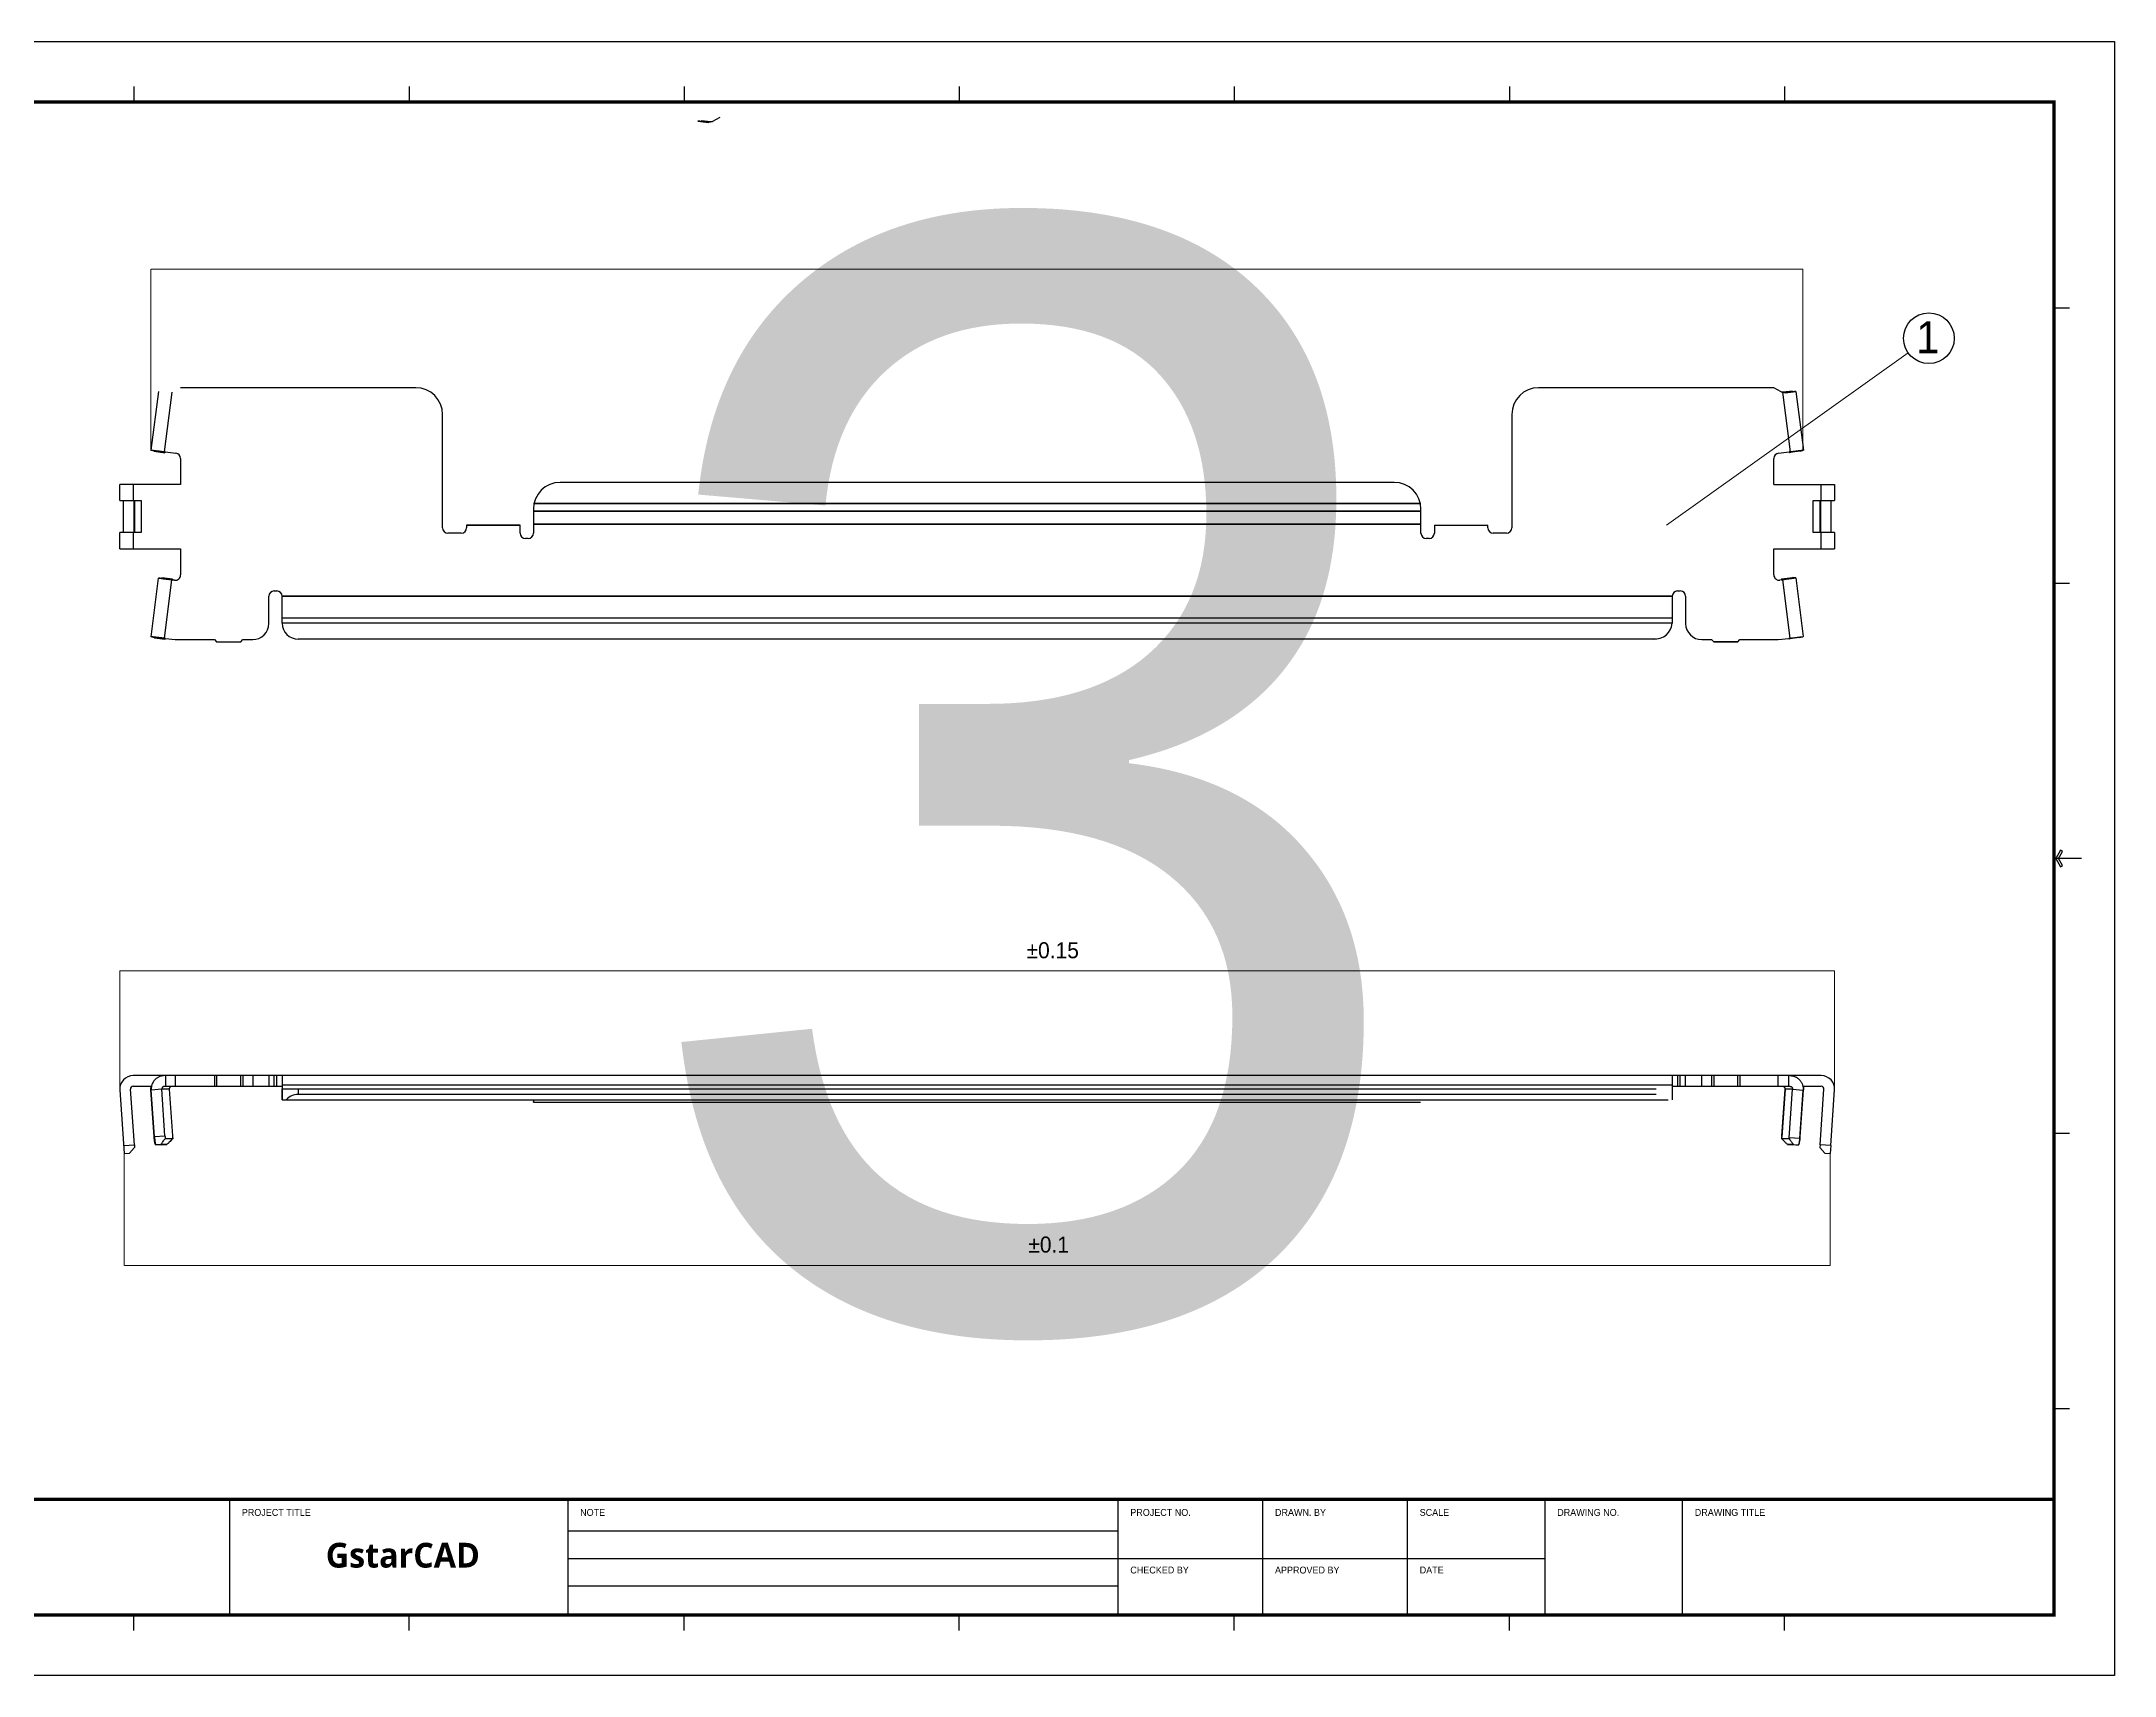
# Model space of a CAD drawing. Header units: millimetres. Extents: x 0 to 253659, y 0 to 59400.
# Drawn here: x 88319 to 126000, y 29700 to 59400 of the extents above; entities that cross this region are included whole.
import ezdxf

# ---------------------------------------------------------------- set-up
doc = ezdxf.new("R2010")
doc.units = ezdxf.units.MM
doc.header["$LTSCALE"] = 200
doc.header["$MEASUREMENT"] = 0
doc.layers.get('0').update_dxf_attribs({"linetype": 'CONTINUOUS'})
doc.layers.get('DEFPOINTS').update_dxf_attribs({"linetype": 'CONTINUOUS'})
for name, color, linetype in [('1', 1, 'CONTINUOUS'), ('9', 9, 'CONTINUOUS'), ('A-벽', 7, 'CONTINUOUS'), ('DIM', 6, 'CONTINUOUS'), ('SHEET', 7, 'CONTINUOUS'), ('TEXT', 2, 'CONTINUOUS')]:
    doc.layers.add(name, color=color, linetype=linetype)
doc.layers.add('6', color=7, linetype='CONTINUOUS', true_color=0xff99ff)
doc.styles.add('C-NET', font='')
doc.styles.add('HDH', font='helved', dxfattribs={"bigfont": 'hd'})
doc.styles.get("Standard").update_dxf_attribs({"font": ''})
doc.styles.get('C-NET').set_extended_font_data('Gulim')
doc.styles.get('Standard').set_extended_font_data('Gulim')
doc.dimstyles.new('CN-10', dxfattribs={"dimtxt": 2.5, "dimasz": 2, "dimexe": 0.5, "dimexo": 0.5, "dimgap": 0.7, "dimtad": 1, "dimdec": 8, "dimlfac": 0.1, "dimrnd": 1e-05, "dimdsep": 46, "dimtxsty": 'C-NET', "dimcen": 1, "dimdle": 7, "dimclrd": 1, "dimclre": 1, "dimclrt": 4, "dimadec": 0, "dimazin": 2, "dimtfac": 0.6, "dimtdec": 3, "dimtmove": 0, "dimatfit": 3, "dimfxl": 1, "dimtolj": 1, "dimlwd": 15, "dimlwe": 15, "dimarcsym": 0})
doc.dimstyles.new('사본 CN-new5', dxfattribs={"dimtxt": 2.5, "dimasz": 2, "dimexe": 0.7, "dimexo": 0.5, "dimgap": 0.7, "dimtad": 1, "dimlfac": 0.2, "dimrnd": 1e-08, "dimdsep": 46, "dimtxsty": 'C-NET', "dimcen": -0.35, "dimdle": 7, "dimclrd": 256, "dimclre": 256, "dimclrt": 141, "dimadec": 1, "dimazin": 2, "dimtfac": 0.6, "dimtdec": 3, "dimtmove": 0, "dimatfit": 3, "dimfxl": 1, "dimtolj": 1, "dimlwd": 13, "dimlwe": 13, "dimarcsym": 0})

# ---------------------------------------------------------------- blocks, each defined once
blk = doc.blocks.new('Form')
for p, q in [((6000, 28880), (6000, 28630)), ((11000, 28880), (11000, 28630)), ((16000, 28880), (16000, 28630)), ((21000, 28880), (21000, 28630)), ((26000, 28880), (26000, 28630)), ((31000, 28880), (31000, 28630)), ((36000, 28880), (36000, 28630)), ((41180, 24850), (40930, 24850)), ((41180, 19850), (40930, 19850)), ((41400, 14850), (40930, 14850)), ((41180, 9850), (40930, 9850)), ((41180, 4850), (40930, 4850)), ((6000, 820), (6000, 1070)), ((11000, 820), (11000, 1070)), ((16000, 820), (16000, 1070)), ((21000, 820), (21000, 1070)), ((26000, 820), (26000, 1070)), ((31000, 820), (31000, 1070)), ((36000, 820), (36000, 1070))]:
    blk.add_line(p, q)
for points in [[(0, 0), (0, 29700), (42000, 29700), (42000, 0)], [(41016, 14700), (41053, 14721), (40979, 14850), (41053, 14979), (41016, 15000), (40930, 14850)]]:
    blk.add_lwpolyline(points, close=True)
at = {"layer": '6', "color": 3, "const_width": 60}
blk.add_lwpolyline([(1100, 3200), (40900, 3200)], dxfattribs=at)
at = {"layer": 'SHEET', "color": 3}
for p, q in [((7740, 1130), (7740, 3180)), ((13890, 1130), (13890, 3180)), ((23890, 1130), (23890, 3180)), ((26520, 1130), (26520, 3180)), ((29150, 1130), (29150, 3180)), ((31650, 1130), (31650, 3180)), ((34150, 1130), (34150, 3180))]:
    blk.add_line(p, q, dxfattribs=at)
at = {"layer": 'SHEET'}
for p, q in [((13890, 2630), (23890, 2630)), ((13890, 2130), (23890, 2130)), ((23890, 2130), (31650, 2130)), ((13890, 1630), (23890, 1630))]:
    blk.add_line(p, q, dxfattribs=at)
at = {"layer": 'SHEET', "color": 3, "const_width": 60}
blk.add_lwpolyline([(1100, 1100), (1100, 28600), (40900, 28600), (40900, 1100)], close=True, dxfattribs=at)
at = {"layer": '1', "char_height": 125, "attachment_point": 1, "style": 'HDH'}
for s, insert, width in [('\\f굴림|b0|i0|c129|p34;\\C0;PROJECT TITLE', (7960, 3027), 3768.05), ('\\f굴림|b0|i0|c129|p34;\\C0;NOTE', (14110, 3027), 3768.04), ('\\f굴림|b0|i0|c129|p34;\\C0;PROJECT NO.', (24110, 3027), 3768.04), ('\\f굴림|b0|i0|c129|p34;\\C0;DRAWN. BY', (26740, 3027), 3768.04), ('\\f굴림|b0|i0|c129|p34;\\C0;SCALE', (29370, 3027), 3768.04), ('\\f굴림|b0|i0|c129|p34;\\C0;DRAWING NO.', (31870, 3027), 3768.04), ('\\f굴림|b0|i0|c129|p34;\\C0;DRAWING TITLE', (34370, 3027), 3768.04), ('\\f굴림|b0|i0|c129|p34;\\C0;CHECKED BY', (24110, 1980), 3768.04), ('\\f굴림|b0|i0|c129|p34;\\C0;APPROVED BY', (26740, 1980), 3768.04), ('\\f굴림|b0|i0|c129|p34;\\C0;DATE', (29370, 1980), 3768.04)]:
    blk.add_mtext(s, dxfattribs=dict(at, insert=insert, width=width))
at = {"layer": '9', "insert": (9486, 2412), "char_height": 450, "width": 4508.9, "attachment_point": 1}
blk.add_mtext('{\\fMalgun Gothic|b1|i0|c129|p50;GstarCAD}', dxfattribs=at)
blk = doc.blocks.new('*D6535')
at = {"layer": 'DEFPOINTS', "color": 0}
for p in [(89824, 39188), (120831, 39188), (89824, 37151)]:
    blk.add_point(p, dxfattribs=at)
at = {"layer": 'DIM', "linetype": 'ByBlock', "lineweight": 13, "ltscale": 0.5}
for p, q in [((89824, 39188), (89824, 37150)), ((120831, 39188), (120831, 37150)), ((120829, 37151), (89826, 37151))]:
    blk.add_line(p, q, dxfattribs=at)
at = {"layer": 'DIM'}
for points in [[(89826, 37151), (89826, 37150), (89824, 37151)], [(120829, 37150), (120829, 37151), (120831, 37151)]]:
    blk.add_solid(points, dxfattribs=at)
at = {"layer": 'DIM', "color": 141, "insert": (105327, 37153), "char_height": 2.5, "attachment_point": 5, "style": 'C-NET'}
blk.add_mtext('\\A1;32.02', dxfattribs=at)
blk = doc.blocks.new('*D6536')
at = {"layer": 'DEFPOINTS', "color": 0}
for p in [(120912, 42510), (89742, 40361), (120912, 40344)]:
    blk.add_point(p, dxfattribs=at)
at = {"layer": 'DIM', "linetype": 'ByBlock', "lineweight": 13, "ltscale": 0.5}
for p, q in [((89742, 40361), (89742, 42511)), ((89744, 42510), (120910, 42510)), ((120912, 40344), (120912, 42511))]:
    blk.add_line(p, q, dxfattribs=at)
at = {"layer": 'DIM'}
for points in [[(89744, 42511), (89744, 42510), (89742, 42510)], [(120910, 42510), (120910, 42511), (120912, 42510)]]:
    blk.add_solid(points, dxfattribs=at)
at = {"layer": 'DIM', "color": 141, "insert": (105327, 42512), "char_height": 2.5, "attachment_point": 5, "style": 'C-NET'}
blk.add_mtext('\\A1;32.11', dxfattribs=at)
blk = doc.blocks.new('*D6537')
at = {"layer": 'DEFPOINTS', "color": 0}
for p in [(120336, 55259), (90309, 51973), (120336, 51973)]:
    blk.add_point(p, dxfattribs=at)
at = {"layer": 'DIM', "linetype": 'ByBlock', "lineweight": 13, "ltscale": 0.5}
for p, q in [((90309, 51973), (90309, 55260)), ((90311, 55259), (120334, 55259)), ((120336, 51973), (120336, 55260))]:
    blk.add_line(p, q, dxfattribs=at)
at = {"layer": 'DIM'}
for points in [[(90311, 55259), (90311, 55259), (90309, 55259)], [(120334, 55259), (120334, 55259), (120336, 55259)]]:
    blk.add_solid(points, dxfattribs=at)
at = {"layer": 'DIM', "color": 141, "insert": (105322, 55261), "char_height": 2.5, "attachment_point": 5, "style": 'C-NET'}
blk.add_mtext('\\A1;6005.47{\\H1.500000;%%p0.2}', dxfattribs=at)
blk = doc.blocks.new('*U6695')
at = {"layer": 'DIM', "color": 0}
blk.add_circle((797770, -124194), 461, dxfattribs=at)
at = {"layer": 'TEXT', "color": 0, "style": 'C-NET'}
blk.add_text('1', height=583, dxfattribs=at).set_placement((797539, -124467))
at = {"layer": 'DIM'}
blk.add_leader([(793000, -127593), (797395, -124462)], dimstyle='CN-10', override={"dimgap": 0.7, "dimtad": 1, "dimldrblk": 'DOTSMALL'}, dxfattribs=at)

msp = doc.modelspace()

# ---------------------------------------------------------------- linework, layer by layer
at = {"color": 0, "linetype": 'Continuous'}
for p, q in [((100252.054, 57953.946), (100312.599, 57959.87)), ((100252.054, 57953.946), (100442.597, 57929.093)), ((100480.312, 57938.013), (100312.764, 57959.867)), ((100650.526, 58020.844), (100514.804, 57946.197)), ((90447.884, 53039.046), (90308.791, 51972.664)), ((95123.111, 53105.996), (90847.054, 53105.996)), ((119807.62, 53105.996), (115531.563, 53105.996)), ((119943.342, 53031.35), (119807.62, 53105.996)), ((119977.326, 53023.285), (120145.358, 53045.203)), ((120015.549, 53014.245), (120206.092, 53039.099)), ((120145.525, 53045.205), (120206.092, 53039.099)), ((120206.79, 53039.045), (120345.884, 51972.662)), ((95609.027, 50559.799), (95609.027, 52620.081)), ((115045.648, 52620.081), (115045.648, 50559.799)), ((90366.452, 51951.179), (90309.452, 51972.434)), ((90501.716, 51947.356), (90309.452, 51972.434)), ((90558.876, 51926.061), (90366.612, 51951.139)), ((90558.716, 51926.101), (90501.716, 51947.356)), ((90564.419, 51942.345), (90563.316, 51933.889)), ((90569.233, 51941.921), (90569.244, 51942.005)), ((90569.244, 51942.005), (90762.141, 51917.454)), ((90847.054, 51821.049), (90847.054, 51346.982)), ((119807.62, 51346.982), (119807.62, 51821.049)), ((119892.533, 51917.454), (120085.43, 51942.005)), ((120085.447, 51941.876), (120085.43, 51942.005)), ((120091.335, 51934.072), (120090.261, 51942.303)), ((120288.038, 51951.321), (120095.774, 51926.244)), ((120095.932, 51926.283), (120152.958, 51947.356)), ((120152.958, 51947.356), (120345.222, 51972.434)), ((120288.196, 51951.361), (120345.222, 51972.434)), ((89742.172, 51055.433), (89742.172, 51346.982)), ((90847.054, 51346.982), (89742.172, 51346.982)), ((112907.619, 51385.855), (97747.055, 51385.855)), ((119807.62, 51346.982), (120912.502, 51346.982)), ((120912.502, 51346.982), (120912.502, 51055.433)), ((89742.172, 51055.433), (90131.496, 51055.433)), ((89806.138, 51055.433), (89806.138, 50472.334)), ((90000.979, 50472.334), (90000.979, 51055.433)), ((90010.679, 51055.433), (90010.679, 50472.334)), ((90131.496, 51055.433), (90131.496, 50472.334)), ((97261.139, 50899.94), (97261.139, 50462.616)), ((113393.535, 50462.616), (113393.535, 50899.94)), ((120523.178, 50472.334), (120523.178, 51055.433)), ((120523.178, 51055.433), (120912.502, 51055.433)), ((120643.996, 51055.433), (120643.996, 50472.334)), ((120653.695, 51055.433), (120653.695, 50472.334)), ((120848.536, 50472.334), (120848.536, 51055.433)), ((96046.351, 50608.391), (96046.351, 50559.799)), ((97018.182, 50462.616), (97018.182, 50608.391)), ((113636.493, 50608.391), (113636.493, 50462.616)), ((113636.493, 50608.391), (114608.324, 50608.391)), ((114608.324, 50559.799), (114608.324, 50608.391)), ((89742.172, 50180.785), (89742.172, 50472.334)), ((90131.496, 50472.334), (89742.172, 50472.334)), ((89742.172, 50180.785), (90847.054, 50180.785)), ((90847.054, 50180.785), (90847.054, 49703.82)), ((95949.167, 50462.616), (95706.21, 50462.616)), ((97163.956, 50365.433), (97115.365, 50365.433)), ((113539.31, 50365.433), (113490.718, 50365.433)), ((114948.465, 50462.616), (114705.507, 50462.616)), ((119807.62, 49704.162), (119807.62, 50180.785)), ((119807.62, 50180.785), (120912.502, 50180.785)), ((120912.502, 50472.334), (120523.178, 50472.334)), ((120912.502, 50472.334), (120912.502, 50180.785)), ((90313.413, 48579.46), (90447.282, 49646.511)), ((90447.981, 49646.567), (90508.496, 49652.787)), ((90701.045, 49628.649), (90508.661, 49652.785)), ((90640.365, 49622.431), (90700.88, 49628.65)), ((90695.022, 49612.71), (90688.014, 49613.582)), ((90707.152, 49611.202), (90695.022, 49612.71)), ((90703.371, 49619.955), (90702.348, 49611.799)), ((90737.875, 49607.38), (90707.152, 49611.202)), ((92547.759, 49413.038), (92596.35, 49413.038)), ((118058.324, 49413.038), (118106.916, 49413.038)), ((119947.408, 49612.114), (119918.66, 49607.972)), ((119952.196, 49612.946), (119950.542, 49626.162)), ((119951.474, 49632.565), (120143.859, 49656.701)), ((120014.075, 49624.294), (119951.474, 49632.565)), ((120206.46, 49648.43), (120014.075, 49624.294)), ((120206.46, 49648.43), (120143.859, 49656.701)), ((120207.16, 49648.356), (120340.93, 48582.105)), ((92450.576, 48820.222), (92450.576, 49315.855)), ((92693.533, 48829.94), (92693.533, 49315.855)), ((117961.141, 49315.855), (117961.141, 48829.94)), ((118204.099, 49315.855), (118204.099, 48820.222)), ((90371.178, 48558.258), (90314.075, 48579.234)), ((90506.46, 48555.097), (90314.075, 48579.234)), ((90371.339, 48558.218), (90563.723, 48534.082)), ((90563.563, 48534.121), (90506.46, 48555.097)), ((90569.186, 48550.393), (90568.124, 48541.932)), ((90574.014, 48549.991), (90574.054, 48550.305)), ((90574.054, 48550.305), (90749.871, 48528.672)), ((90749.871, 48528.672), (91464.167, 48528.672)), ((91464.167, 48528.672), (91503.04, 48489.799)), ((91503.04, 48489.799), (91940.364, 48489.799)), ((91940.364, 48489.799), (91979.238, 48528.672)), ((91979.238, 48528.672), (92159.026, 48528.672)), ((117669.592, 48538.39), (92985.083, 48538.39)), ((118495.648, 48528.672), (118675.437, 48528.672)), ((118675.437, 48528.672), (118714.31, 48489.799)), ((119151.634, 48489.799), (119190.507, 48528.672)), ((119190.507, 48528.672), (119883.494, 48528.672)), ((119883.494, 48528.672), (120080.482, 48551.409)), ((120085.494, 48547.505), (120084.95, 48551.853)), ((120280.287, 48565.613), (120087.902, 48541.477)), ((120087.902, 48541.477), (120147.876, 48557.797)), ((120147.876, 48557.797), (120340.26, 48581.934)), ((120280.287, 48565.613), (120340.26, 48581.934)), ((89742.764, 40343.712), (89823.565, 39188.2)), ((90007.289, 39347.178), (89936.657, 40357.27)), ((120669.544, 40603.617), (89985.13, 40603.617)), ((89985.13, 40409.251), (90318.33, 40409.251)), ((90314.053, 40342.695), (90309.452, 40342.371)), ((90366.452, 39494.767), (90309.452, 40342.371)), ((90506.46, 40355.928), (90314.075, 40342.37)), ((90371.178, 39494.766), (90314.075, 40342.37)), ((90563.563, 39508.324), (90506.46, 40355.928)), ((90554.783, 40409.251), (92693.533, 40409.251)), ((90574.014, 40603.617), (90574.014, 40409.251)), ((90574.054, 40603.617), (90574.054, 40409.251)), ((90640.365, 40355.928), (90700.88, 39508.324)), ((90640.847, 40355.929), (90701.392, 39508.325)), ((90749.871, 40603.617), (90749.871, 40409.251)), ((91464.167, 40603.617), (91464.167, 40409.251)), ((91503.04, 40603.617), (91503.04, 40409.251)), ((91940.364, 40409.251), (91940.364, 40603.617)), ((91979.238, 40603.617), (91979.238, 40409.251)), ((92450.576, 40603.617), (92450.576, 40409.251)), ((92693.533, 40603.617), (92693.533, 40166.341)), ((92693.581, 40360.66), (117669.592, 40360.66)), ((117961.141, 40603.617), (117961.141, 40166.341)), ((117961.141, 40409.251), (120099.676, 40409.251)), ((118204.099, 40409.251), (118204.099, 40603.617)), ((118675.437, 40603.617), (118675.437, 40409.251)), ((118714.31, 40603.617), (118714.31, 40409.251)), ((119151.634, 40409.251), (119151.634, 40603.617)), ((119190.507, 40603.617), (119190.507, 40409.251)), ((119883.494, 40409.251), (119883.494, 40603.617)), ((120014.075, 40355.928), (119951.474, 39482.374)), ((119953.261, 39508.357), (120013.828, 40355.929)), ((120080.482, 40409.251), (120080.482, 40603.617)), ((120087.902, 39475.881), (120147.876, 40355.928)), ((120147.876, 40355.928), (120340.26, 40342.37)), ((120280.287, 39462.322), (120340.26, 40342.37)), ((120288.196, 39494.735), (120345.222, 40342.371)), ((120336.03, 40409.251), (120669.544, 40409.251)), ((120340.284, 40342.719), (120345.222, 40342.371)), ((120647.385, 39347.178), (120718.018, 40357.27)), ((120841.278, 39333.62), (120911.91, 40343.712)), ((92693.581, 40166.293), (117886.9, 40166.293)), ((117669.592, 40263.477), (92985.083, 40263.477)), ((97261.139, 40166.293), (97261.139, 40134.08)), ((113382.214, 40117.702), (97272.46, 40117.702)), ((89823.565, 39188.2), (89920.512, 39194.98)), ((89920.512, 39194.98), (90010.679, 39298.705)), ((90007.289, 39347.178), (90010.679, 39298.705)), ((90399.575, 39347.001), (90395.55, 39347.002)), ((90500.604, 39347.001), (90399.575, 39347.001)), ((90596.796, 39353.78), (90495.767, 39353.78)), ((90596.96, 39353.786), (90500.762, 39347.007)), ((90703.371, 39457.506), (90568.124, 39457.506)), ((90703.839, 39457.507), (90703.371, 39457.506)), ((120085.494, 39452.443), (119950.542, 39457.753)), ((120056.94, 39353.361), (120153.133, 39346.582)), ((120157.839, 39349.39), (120057.011, 39353.357)), ((120280.287, 39462.322), (120087.902, 39475.881)), ((120254.031, 39342.611), (120153.203, 39346.578)), ((120259.1, 39347.002), (120258.851, 39347.002)), ((120647.385, 39347.178), (120643.996, 39298.705)), ((120734.163, 39194.98), (120643.996, 39298.705)), ((120734.163, 39194.98), (120831.109, 39188.2)), ((120841.278, 39333.62), (120831.109, 39188.2))]:
    msp.add_line(p, q, dxfattribs=at)
at = {"color": 124, "linetype": 'Continuous'}
for p, q in [((100312.599, 57959.87), (100480.26, 57938.001)), ((90691.273, 53026.573), (90550.101, 51944.254)), ((119963.401, 53026.573), (120104.579, 51944.211)), ((120145.525, 53045.205), (119977.38, 53023.273)), ((90366.452, 51951.179), (90558.716, 51926.101)), ((90501.655, 51947.61), (90501.629, 51947.408)), ((120288.196, 51951.361), (120095.932, 51926.283)), ((120153.046, 51947.408), (120153.02, 51947.607)), ((89985.13, 51346.982), (89985.13, 51055.433)), ((120669.544, 51055.433), (120669.544, 51346.982)), ((113382.214, 51004.216), (97272.46, 51004.216)), ((113393.535, 50863.07), (97261.139, 50863.07)), ((113393.535, 50627.827), (97261.139, 50627.827)), ((89985.13, 50472.334), (89985.13, 50180.785)), ((120669.544, 50180.785), (120669.544, 50472.334)), ((90508.496, 49652.787), (90700.88, 49628.65)), ((90554.859, 48552.232), (90688.014, 49613.582)), ((90640.242, 49622.201), (90640.267, 49622.402)), ((119966.521, 49614.696), (120099.63, 48553.711)), ((120014.174, 49624.26), (120014.203, 49624.032)), ((117961.141, 48917.814), (92693.533, 48917.814)), ((117961.093, 48824.682), (92693.581, 48824.682)), ((90371.178, 48558.258), (90563.563, 48534.121)), ((90506.372, 48555.149), (90506.397, 48555.351)), ((120147.95, 48557.958), (120147.966, 48557.834)), ((90640.748, 40357.27), (90506.372, 40357.27)), ((92159.026, 40603.617), (92159.026, 40409.251)), ((92547.759, 40409.251), (92547.759, 40603.617)), ((92596.35, 40409.251), (92596.35, 40603.617)), ((117961.141, 40430.076), (92693.533, 40430.076)), ((92693.581, 40166.293), (92693.581, 40360.66)), ((92985.083, 40360.66), (92985.083, 40263.477)), ((117961.093, 40360.66), (117961.093, 40166.293)), ((118058.324, 40603.617), (118058.324, 40409.251)), ((118106.916, 40409.251), (118106.916, 40603.617)), ((118495.648, 40409.251), (118495.648, 40603.617)), ((120147.966, 40357.27), (120013.926, 40357.27)), ((89813.396, 39333.62), (90007.289, 39347.178)), ((90366.452, 39494.767), (90371.156, 39495.099)), ((90371.178, 39494.766), (90563.563, 39508.324)), ((90395.55, 39347.002), (90398.575, 39347.215)), ((90399.575, 39347.001), (90495.767, 39353.78)), ((90500.604, 39347.001), (90596.796, 39353.78)), ((120153.203, 39346.578), (120057.011, 39353.357)), ((120157.839, 39349.39), (120254.031, 39342.611)), ((120259.1, 39347.002), (120258.861, 39347.019)), ((120288.196, 39494.735), (120282.523, 39495.135)), ((120841.278, 39333.62), (120647.385, 39347.178))]:
    msp.add_line(p, q, dxfattribs=at)
at = {"color": 0, "linetype": 'Continuous'}
for centre, radius, start, end in [((95123.111, 52620.081), 485.916, 0, 90), ((115531.563, 52620.081), 485.916, 90, 180), ((90749.871, 51821.049), 97.183, 0, 82.7468054), ((119904.803, 51821.049), 97.183, 97.2531946, 180), ((97747.055, 50899.94), 485.916, 90, 180), ((112907.619, 50899.94), 485.916, 0, 90), ((95706.21, 50559.799), 97.183, 180, 270), ((95949.167, 50559.799), 97.183, 270, 0), ((114705.507, 50559.799), 97.183, 180, 270), ((114948.465, 50559.799), 97.183, 270, 0), ((97115.365, 50462.616), 97.183, 180, 270), ((97163.956, 50462.616), 97.183, 270, 0), ((113490.718, 50462.616), 97.183, 180, 270), ((113539.31, 50462.616), 97.183, 270, 0), ((90749.871, 49703.82), 97.183, 262.9093852, 0), ((92547.759, 49315.855), 97.183, 90, 180), ((92596.35, 49315.855), 97.183, 0, 90), ((118058.324, 49315.855), 97.183, 90, 180), ((118106.916, 49315.855), 97.183, 0, 90), ((119904.803, 49704.162), 97.183, 180, 278.1975286), ((92159.026, 48820.222), 291.549, 270, 0), ((92985.083, 48829.94), 291.549, 181.0333275, 270), ((118495.648, 48820.222), 291.549, 180, 270), ((89985.13, 40360.66), 242.958, 90, 184), ((89985.13, 40360.66), 48.592, 90, 184), ((120669.544, 40360.66), 242.958, 356, 90), ((120669.544, 40360.66), 48.592, 356, 90), ((92985.083, 39971.927), 291.549, 90, 138.1896851), ((90596.794, 39356.113), 2.332, 270.0656614, 274.0969209)]:
    msp.add_arc(centre, radius, start, end, dxfattribs=at)
for points in [[(100251.356, 57953.894), (100251.397, 57953.922), (100251.511, 57953.94), (100251.698, 57953.949), (100251.96, 57953.948)], [(100435.224, 57927.327), (100416.021, 57929.998), (100397.31, 57932.604), (100379.206, 57935.13), (100361.826, 57937.561), (100348.743, 57939.397), (100336.239, 57941.158), (100324.37, 57942.836), (100313.193, 57944.423), (100302.762, 57945.914), (100294.847, 57947.053), (100287.52, 57948.115), (100280.803, 57949.097), (100274.719, 57949.997), (100269.288, 57950.813), (100264.532, 57951.54), (100260.532, 57952.168), (100257.241, 57952.702), (100254.67, 57953.144), (100252.825, 57953.49), (100251.718, 57953.74), (100251.356, 57953.894)], [(100252.054, 57953.946), (100252.03, 57953.947), (100252.007, 57953.947), (100251.983, 57953.948), (100251.96, 57953.948)], [(100312.599, 57959.87), (100312.682, 57959.873), (100312.764, 57959.867)], [(100494.745, 57941.42), (100479.734, 57937.877), (100464.783, 57934.353), (100449.921, 57930.837), (100435.224, 57927.327)], [(100494.745, 57941.42), (100499.763, 57942.61), (100504.776, 57943.803), (100509.79, 57945), (100514.804, 57946.197)], [(119943.342, 53031.35), (119948.356, 53030.152), (119953.37, 53028.956), (119958.383, 53027.763), (119963.401, 53026.573)], [(120023.019, 53012.456), (120008.298, 53015.972), (119993.413, 53019.494), (119978.437, 53023.024), (119963.401, 53026.573)], [(120206.79, 53039.045), (120206.429, 53038.89), (120205.322, 53038.638), (120203.479, 53038.29), (120200.909, 53037.848), (120197.621, 53037.312), (120193.623, 53036.683), (120188.863, 53035.954), (120183.43, 53035.137), (120177.346, 53034.235), (120170.634, 53033.252), (120163.317, 53032.19), (120155.417, 53031.052), (120144.989, 53029.56), (120133.815, 53027.971), (120121.952, 53026.292), (120109.455, 53024.531), (120096.383, 53022.695), (120079.011, 53020.262), (120060.916, 53017.735), (120042.213, 53015.128), (120023.019, 53012.456)], [(120145.358, 53045.203), (120145.441, 53045.209), (120145.525, 53045.205)], [(120206.186, 53039.1), (120206.163, 53039.1), (120206.139, 53039.1), (120206.115, 53039.099), (120206.092, 53039.099)], [(120206.186, 53039.1), (120206.447, 53039.101), (120206.635, 53039.092), (120206.749, 53039.073), (120206.79, 53039.045)], [(90308.791, 51972.664), (90309.193, 51972.719), (90310.363, 51972.674), (90312.286, 51972.531), (90314.948, 51972.29), (90318.335, 51971.955), (90322.431, 51971.527), (90327.224, 51971.008), (90333.835, 51970.273), (90341.348, 51969.419), (90349.718, 51968.454), (90358.903, 51967.381), (90368.862, 51966.208), (90379.55, 51964.939), (90393.591, 51963.262), (90408.532, 51961.467), (90424.279, 51959.567), (90440.737, 51957.574), (90457.812, 51955.501), (90480.161, 51952.782), (90503.127, 51949.983), (90526.508, 51947.132), (90550.101, 51944.254)], [(90309.361, 51972.456), (90309.108, 51972.523), (90308.929, 51972.579), (90308.823, 51972.626), (90308.791, 51972.664)], [(90309.361, 51972.456), (90309.384, 51972.451), (90309.406, 51972.445), (90309.429, 51972.44), (90309.452, 51972.434)], [(90366.612, 51951.139), (90366.532, 51951.154), (90366.452, 51951.179)], [(90501.524, 51947.525), (90501.782, 51947.638), (90502.504, 51947.688), (90503.672, 51947.68), (90505.266, 51947.616), (90508.119, 51947.442), (90511.651, 51947.178), (90515.789, 51946.835), (90520.624, 51946.409), (90525.897, 51945.927), (90531.501, 51945.403), (90540.654, 51944.536), (90550.022, 51943.651)], [(90501.629, 51947.408), (90501.581, 51947.44), (90501.547, 51947.47), (90501.528, 51947.498), (90501.524, 51947.525)], [(90501.629, 51947.408), (90501.651, 51947.395), (90501.673, 51947.382), (90501.694, 51947.369), (90501.716, 51947.356)], [(90569.233, 51941.921), (90564.461, 51942.342), (90559.627, 51942.772), (90554.903, 51943.199), (90550.022, 51943.651)], [(90550.101, 51944.254), (90554.884, 51943.67), (90559.667, 51943.087), (90564.45, 51942.504), (90569.233, 51941.921)], [(90558.876, 51926.061), (90558.796, 51926.076), (90558.716, 51926.101)], [(90563.316, 51933.889), (90560.853, 51927.92), (90558.876, 51926.061)], [(120104.579, 51944.211), (120099.796, 51943.627), (120095.013, 51943.044), (120090.23, 51942.46), (120085.447, 51941.876)], [(120085.447, 51941.876), (120090.219, 51942.3), (120095.053, 51942.732), (120099.776, 51943.162), (120104.656, 51943.616)], [(120091.335, 51934.072), (120093.797, 51928.103), (120095.774, 51926.244)], [(120095.774, 51926.244), (120095.854, 51926.259), (120095.932, 51926.283)], [(120104.579, 51944.211), (120128.171, 51947.092), (120151.552, 51949.946), (120174.518, 51952.748), (120196.866, 51955.469), (120211.135, 51957.204), (120224.987, 51958.884), (120238.367, 51960.502), (120251.22, 51962.052), (120263.492, 51963.526), (120275.127, 51964.917), (120285.815, 51966.188), (120295.773, 51967.363), (120304.959, 51968.437), (120313.329, 51969.404), (120320.841, 51970.259), (120327.452, 51970.996), (120332.244, 51971.517), (120336.341, 51971.946), (120339.727, 51972.283), (120342.389, 51972.524), (120344.312, 51972.67), (120345.481, 51972.716), (120345.884, 51972.662)], [(120104.656, 51943.616), (120114.024, 51944.506), (120123.177, 51945.377), (120128.781, 51945.904), (120134.053, 51946.389), (120138.888, 51946.818), (120143.025, 51947.163), (120146.557, 51947.429), (120149.409, 51947.607), (120151.003, 51947.673), (120152.171, 51947.683), (120152.893, 51947.634), (120153.15, 51947.523)], [(120152.958, 51947.356), (120152.98, 51947.369), (120153.002, 51947.382), (120153.024, 51947.395), (120153.046, 51947.408)], [(120153.15, 51947.523), (120153.146, 51947.497), (120153.127, 51947.469), (120153.094, 51947.439), (120153.046, 51947.408)], [(120288.038, 51951.321), (120288.118, 51951.337), (120288.196, 51951.361)], [(120345.222, 51972.434), (120345.245, 51972.44), (120345.268, 51972.445), (120345.291, 51972.451), (120345.314, 51972.456)], [(120345.884, 51972.662), (120345.851, 51972.625), (120345.745, 51972.578), (120345.566, 51972.522), (120345.314, 51972.456)], [(90447.282, 49646.511), (90447.323, 49646.539), (90447.438, 49646.558), (90447.624, 49646.568), (90447.886, 49646.568)], [(90652.702, 49617.975), (90631.685, 49620.79), (90611.106, 49623.55), (90591.108, 49626.236), (90571.837, 49628.83), (90557.198, 49630.806), (90543.189, 49632.702), (90529.875, 49634.511), (90517.32, 49636.225), (90505.589, 49637.835), (90496.659, 49639.069), (90488.375, 49640.222), (90480.764, 49641.29), (90473.856, 49642.271), (90467.679, 49643.16), (90462.262, 49643.954), (90457.74, 49644.633), (90454.006, 49645.214), (90451.078, 49645.694), (90448.971, 49646.071), (90447.7, 49646.344), (90447.282, 49646.511)], [(90447.981, 49646.567), (90447.957, 49646.567), (90447.933, 49646.568), (90447.91, 49646.568), (90447.886, 49646.568)], [(90447.981, 49646.567), (90481.991, 49642.3), (90516.002, 49638.033), (90549.509, 49633.829), (90583.017, 49629.626)], [(90508.496, 49652.787), (90508.579, 49652.791), (90508.661, 49652.785)], [(90583.017, 49629.626), (90597.354, 49627.827), (90611.691, 49626.028), (90626.028, 49624.229), (90640.365, 49622.431)], [(90640.137, 49622.316), (90640.173, 49622.363), (90640.267, 49622.402)], [(90688.048, 49613.855), (90678.765, 49615.356), (90669.681, 49616.823), (90664.027, 49617.743), (90658.825, 49618.601), (90654.115, 49619.394), (90650.837, 49619.96), (90648.025, 49620.463), (90645.664, 49620.904), (90643.736, 49621.287), (90642.203, 49621.62), (90641.067, 49621.905), (90640.367, 49622.139), (90640.137, 49622.316)], [(90640.365, 49622.431), (90640.341, 49622.424), (90640.316, 49622.417), (90640.292, 49622.41), (90640.267, 49622.402)], [(90688.014, 49613.582), (90679.156, 49614.684), (90670.31, 49615.784), (90661.488, 49616.882), (90652.702, 49617.975)], [(90695.022, 49612.71), (90693.279, 49612.999), (90691.536, 49613.286), (90689.792, 49613.571), (90688.048, 49613.855)], [(90700.88, 49628.65), (90700.963, 49628.654), (90701.045, 49628.649)], [(90701.045, 49628.649), (90702.49, 49626.352), (90703.371, 49619.955)], [(119966.435, 49615.38), (119961.598, 49614.563), (119956.919, 49613.763), (119952.132, 49612.935), (119947.408, 49612.114)], [(119947.408, 49612.114), (119952.186, 49612.759), (119956.965, 49613.405), (119961.743, 49614.05), (119966.521, 49614.696)], [(119950.542, 49626.162), (119950.932, 49629.898), (119951.474, 49632.565)], [(120014.306, 49624.161), (120013.91, 49623.89), (120012.698, 49623.52), (120010.717, 49623.054), (120007.916, 49622.479), (120004.434, 49621.82), (120000.347, 49621.084), (119995.563, 49620.252), (119990.342, 49619.365), (119984.79, 49618.434), (119975.719, 49616.926), (119966.435, 49615.38)], [(120207.16, 49648.356), (120206.649, 49648.149), (120205.096, 49647.812), (120202.523, 49647.348), (120198.954, 49646.759), (120194.411, 49646.049), (120188.917, 49645.219), (120182.335, 49644.25), (120174.852, 49643.168), (120166.51, 49641.979), (120157.353, 49640.688), (120147.422, 49639.3), (120136.76, 49637.82), (120122.752, 49635.888), (120107.843, 49633.843), (120092.127, 49631.698), (120075.7, 49629.462), (120058.656, 49627.149), (120036.346, 49624.129), (120013.418, 49621.029), (119990.075, 49617.877), (119966.521, 49614.696)], [(120014.174, 49624.26), (120014.15, 49624.269), (120014.125, 49624.277), (120014.1, 49624.286), (120014.075, 49624.294)], [(120014.174, 49624.26), (120014.229, 49624.238), (120014.269, 49624.214), (120014.295, 49624.188), (120014.306, 49624.161)], [(120206.555, 49648.43), (120206.531, 49648.43), (120206.507, 49648.43), (120206.484, 49648.43), (120206.46, 49648.43)], [(120206.555, 49648.43), (120206.816, 49648.426), (120207.004, 49648.411), (120207.119, 49648.388), (120207.16, 49648.356)], [(92693.533, 48829.94), (92693.536, 48828.648), (92693.545, 48827.312), (92693.56, 48825.974), (92693.581, 48824.682)], [(117961.093, 48824.682), (117961.114, 48826), (117961.129, 48827.309), (117961.138, 48828.632), (117961.141, 48829.94)], [(90554.859, 48552.232), (90531.252, 48554.994), (90507.857, 48557.732), (90484.878, 48560.418), (90462.516, 48563.027), (90445.431, 48565.017), (90428.963, 48566.929), (90413.207, 48568.752), (90398.257, 48570.473), (90384.209, 48572.082), (90373.514, 48573.298), (90363.55, 48574.423), (90354.36, 48575.45), (90345.985, 48576.375), (90338.469, 48577.192), (90331.853, 48577.895), (90327.058, 48578.39), (90322.96, 48578.798), (90319.572, 48579.117), (90316.909, 48579.344), (90314.985, 48579.478), (90313.815, 48579.518), (90313.413, 48579.46)], [(90313.413, 48579.46), (90313.445, 48579.423), (90313.551, 48579.376), (90313.73, 48579.321), (90313.983, 48579.256)], [(90314.075, 48579.234), (90314.052, 48579.239), (90314.029, 48579.245), (90314.006, 48579.25), (90313.983, 48579.256)], [(90371.178, 48558.258), (90371.258, 48558.233), (90371.339, 48558.218)], [(90554.783, 48551.628), (90545.41, 48552.467), (90536.253, 48553.289), (90530.646, 48553.786), (90525.372, 48554.243), (90520.534, 48554.645), (90516.395, 48554.967), (90512.861, 48555.214), (90510.008, 48555.375), (90508.414, 48555.431), (90507.246, 48555.434), (90506.524, 48555.379), (90506.267, 48555.265)], [(90506.267, 48555.265), (90506.271, 48555.239), (90506.29, 48555.211), (90506.323, 48555.181), (90506.372, 48555.149)], [(90506.46, 48555.097), (90506.438, 48555.11), (90506.416, 48555.123), (90506.394, 48555.136), (90506.372, 48555.149)], [(90574.014, 48549.991), (90569.237, 48550.389), (90564.398, 48550.796), (90559.669, 48551.2), (90554.783, 48551.628)], [(90554.859, 48552.232), (90559.648, 48551.672), (90564.437, 48551.112), (90569.226, 48550.551), (90574.014, 48549.991)], [(90563.563, 48534.121), (90563.643, 48534.097), (90563.723, 48534.082)], [(90563.723, 48534.082), (90565.691, 48535.951), (90568.124, 48541.932)], [(120080.482, 48551.409), (120085.269, 48551.984), (120090.056, 48552.56), (120094.843, 48553.136), (120099.63, 48553.711)], [(120080.482, 48551.409), (120085.25, 48551.883), (120090.08, 48552.366), (120094.799, 48552.843), (120099.676, 48553.341)], [(120085.494, 48547.505), (120086.75, 48544.003), (120087.902, 48541.477)], [(120099.63, 48553.711), (120118.518, 48555.983), (120137.297, 48558.242), (120155.862, 48560.474), (120174.109, 48562.667), (120191.935, 48564.807), (120204.192, 48566.278), (120216.148, 48567.71), (120227.769, 48569.101), (120239.019, 48570.445), (120249.865, 48571.738), (120260.272, 48572.976), (120270.206, 48574.155), (120278.289, 48575.111), (120285.967, 48576.017), (120293.222, 48576.869), (120300.037, 48577.667), (120306.392, 48578.406), (120312.271, 48579.085), (120317.654, 48579.703), (120322.525, 48580.255), (120326.754, 48580.729), (120330.451, 48581.136), (120333.607, 48581.475), (120336.212, 48581.744), (120338.256, 48581.943), (120339.731, 48582.071), (120340.625, 48582.125), (120340.93, 48582.105)], [(120099.676, 48553.341), (120105.921, 48553.986), (120112.122, 48554.629), (120118.175, 48555.255), (120122.4, 48555.69), (120126.453, 48556.104), (120130.289, 48556.491), (120133.865, 48556.845), (120137.016, 48557.15), (120139.837, 48557.413), (120142.296, 48557.631), (120144.362, 48557.8), (120145.667, 48557.893), (120146.7, 48557.952), (120147.452, 48557.975), (120147.914, 48557.962), (120148.076, 48557.91)], [(120147.876, 48557.797), (120147.898, 48557.806), (120147.921, 48557.815), (120147.943, 48557.825), (120147.966, 48557.834)], [(120148.076, 48557.91), (120148.07, 48557.894), (120148.05, 48557.876), (120148.015, 48557.855), (120147.966, 48557.834)], [(120340.26, 48581.934), (120340.284, 48581.938), (120340.307, 48581.943), (120340.33, 48581.947), (120340.353, 48581.952)], [(120340.93, 48582.105), (120340.915, 48582.09), (120340.868, 48582.07), (120340.788, 48582.047), (120340.676, 48582.019), (120340.531, 48581.987), (120340.353, 48581.952)], [(90309.361, 40343.712), (90308.863, 40366.373), (90311.025, 40393.428), (90312.265, 40401.529), (90313.708, 40409.251)], [(90309.361, 40343.712), (90309.384, 40343.377), (90309.406, 40343.041), (90309.429, 40342.706), (90309.452, 40342.371)], [(90554.859, 40603.617), (90532.374, 40602.561), (90505.724, 40598.528), (90481.798, 40592.215), (90458.639, 40583.47), (90415.581, 40559.073), (90378.355, 40526.36), (90348.518, 40486.701), (90327.32, 40441.76), (90320.789, 40420.068), (90315.647, 40393.428), (90313.485, 40366.373), (90313.983, 40343.712)], [(90314.075, 40342.37), (90314.052, 40342.705), (90314.029, 40343.041), (90314.006, 40343.376), (90313.983, 40343.712)], [(90554.783, 40409.251), (90544.922, 40408.233), (90535.476, 40405.223), (90525.344, 40399.245), (90519.359, 40393.801), (90513.363, 40385.869), (90509.094, 40376.88), (90506.732, 40367.213), (90506.372, 40357.27)], [(90506.46, 40355.928), (90506.438, 40356.264), (90506.416, 40356.599), (90506.394, 40356.935), (90506.372, 40357.27)], [(90688.048, 40409.251), (90683.136, 40408.996), (90678.274, 40408.233), (90673.516, 40406.97), (90668.91, 40405.222), (90664.505, 40403.004), (90660.349, 40400.342), (90656.484, 40397.263), (90652.952, 40393.8), (90649.791, 40389.988), (90647.033, 40385.869), (90644.708, 40381.484), (90642.841, 40376.881), (90641.451, 40372.107), (90640.553, 40367.213), (90640.157, 40362.25), (90640.267, 40357.27)], [(90640.365, 40355.928), (90640.341, 40356.264), (90640.316, 40356.599), (90640.292, 40356.935), (90640.267, 40357.27)], [(90688.487, 40409.251), (90676.923, 40407.818), (90669.366, 40405.223), (90659.328, 40399.237), (90653.422, 40393.802), (90647.507, 40385.871), (90643.319, 40376.884), (90640.826, 40365.362), (90640.748, 40357.27)], [(90640.847, 40355.929), (90640.822, 40356.264), (90640.798, 40356.6), (90640.773, 40356.935), (90640.748, 40357.27)], [(92693.533, 40360.802), (92693.536, 40360.739), (92693.545, 40360.695), (92693.559, 40360.669), (92693.581, 40360.66)], [(117961.093, 40360.66), (117961.114, 40360.669), (117961.129, 40360.695), (117961.138, 40360.739), (117961.141, 40360.802)], [(120014.174, 40357.27), (120013.618, 40369.051), (120011.611, 40376.88), (120008.345, 40384.255), (120001.507, 40393.802), (119992.592, 40401.392), (119985.56, 40405.223), (119978.002, 40407.818), (119966.435, 40409.251)], [(120013.926, 40357.27), (120013.642, 40367.214), (120011.357, 40376.884), (120006.187, 40387.445), (120001.255, 40393.802), (119995.35, 40399.237), (119985.312, 40405.223), (119974.35, 40408.543), (119966.435, 40409.251)], [(120013.926, 40357.27), (120013.901, 40356.935), (120013.877, 40356.6), (120013.852, 40356.264), (120013.828, 40355.929)], [(120014.174, 40357.27), (120014.15, 40356.935), (120014.125, 40356.599), (120014.1, 40356.264), (120014.075, 40355.928)], [(120099.63, 40603.617), (120126.526, 40602.102), (120148.745, 40598.528), (120174.776, 40591.528), (120195.811, 40583.47), (120216.008, 40573.473), (120238.849, 40559.073), (120259.953, 40542.197), (120276.056, 40526.36), (120293.309, 40505.509), (120305.874, 40486.701), (120317.608, 40464.778), (120327.054, 40441.76), (120333.576, 40420.068), (120338.708, 40393.428), (120340.86, 40366.373), (120340.353, 40343.712)], [(120099.676, 40409.251), (120107.704, 40408.577), (120118.951, 40405.222), (120127.578, 40400.343), (120135.037, 40393.801), (120141.95, 40384.261), (120145.272, 40376.879), (120147.332, 40369.052), (120147.966, 40357.27)], [(120147.876, 40355.928), (120147.898, 40356.264), (120147.921, 40356.599), (120147.943, 40356.935), (120147.966, 40357.27)], [(120340.26, 40342.37), (120340.284, 40342.705), (120340.307, 40343.041), (120340.33, 40343.376), (120340.353, 40343.712)], [(120340.968, 40409.251), (120342.438, 40401.364), (120343.65, 40393.428), (120345.747, 40368.612), (120345.314, 40343.712)], [(120345.222, 40342.371), (120345.245, 40342.706), (120345.268, 40343.041), (120345.291, 40343.377), (120345.314, 40343.712)], [(92693.533, 40166.341), (92693.536, 40166.32), (92693.545, 40166.305), (92693.56, 40166.296), (92693.581, 40166.293)], [(97272.46, 40117.702), (97267.264, 40118.805), (97263.898, 40121.789), (97261.85, 40126.768), (97261.139, 40134.08)], [(117961.093, 40166.293), (117961.114, 40166.297), (117961.129, 40166.305), (117961.138, 40166.32), (117961.141, 40166.341)], [(90395.55, 39347.002), (90390.255, 39352.087), (90384.673, 39366.822), (90379.1, 39390.427), (90371.707, 39438.401), (90366.452, 39494.767)], [(90371.178, 39494.766), (90376.385, 39438.4), (90383.627, 39390.426), (90389.054, 39366.822), (90394.465, 39352.086), (90399.575, 39347.001)], [(90495.767, 39353.78), (90494.885, 39357.043), (90499.668, 39366.695), (90509.916, 39382.331), (90525.2, 39403.296), (90544.878, 39428.709), (90568.124, 39457.506)], [(90500.762, 39347.007), (90500.683, 39347.003), (90500.604, 39347.001)], [(90563.563, 39508.324), (90565.586, 39482.545), (90568.124, 39457.506)], [(90703.371, 39457.506), (90677.123, 39428.904), (90653.103, 39403.628), (90632.304, 39382.726), (90615.586, 39367.06), (90603.64, 39357.279), (90596.96, 39353.786)], [(90703.839, 39457.507), (90671.126, 39422.072), (90642.295, 39392.32), (90619.225, 39370.19), (90603.416, 39357.12)], [(90700.88, 39508.324), (90702.434, 39482.545), (90703.371, 39457.506)], [(90701.392, 39508.325), (90702.935, 39482.546), (90703.839, 39457.507)], [(119950.542, 39457.753), (119950.932, 39469.927), (119951.474, 39482.374)], [(120056.94, 39353.361), (120050.366, 39356.87), (120038.479, 39366.718), (120021.775, 39382.494), (120000.949, 39403.54), (119976.871, 39428.98), (119950.542, 39457.753)], [(119952.424, 39495.628), (119952.824, 39501.988), (119953.261, 39508.357)], [(120057.011, 39353.357), (120056.976, 39353.359), (120056.94, 39353.361)], [(120085.494, 39452.443), (120086.75, 39464.031), (120087.902, 39475.881)], [(120085.494, 39452.443), (120108.729, 39423.709), (120128.398, 39398.384), (120143.677, 39377.529), (120153.926, 39362.021), (120158.713, 39352.508), (120157.839, 39349.39)], [(120153.203, 39346.578), (120153.168, 39346.58), (120153.133, 39346.582)], [(120254.031, 39342.611), (120258.495, 39346.393), (120263.237, 39357.763), (120268.062, 39376.254), (120274.816, 39414.865), (120280.287, 39462.322)], [(120259.1, 39347.002), (120264.395, 39352.086), (120269.976, 39366.817), (120275.548, 39390.416), (120282.94, 39438.379), (120288.196, 39494.735)]]:
    msp.add_spline(points, degree=3, dxfattribs=at)
at = {"layer": '9'}
for p, q in [((97272.46, 51004.216), (113382.214, 51004.216)), ((96046.351, 50608.391), (97018.182, 50608.391)), ((97018.182, 50608.391), (96046.351, 50608.391)), ((96046.351, 50608.391), (97018.182, 50608.391)), ((97018.182, 50608.391), (96046.351, 50608.391)), ((97261.139, 50863.07), (113393.535, 50863.07)), ((97261.139, 50627.827), (113393.535, 50627.827)), ((113636.493, 50608.391), (114608.324, 50608.391)), ((119807.62, 50180.785), (120912.502, 50180.785)), ((92693.533, 49315.855), (117961.141, 49315.855)), ((92693.533, 49315.855), (117961.141, 49315.855)), ((117961.141, 49315.855), (92693.533, 49315.855)), ((92693.533, 49315.855), (117961.141, 49315.855)), ((118714.31, 48489.799), (119151.634, 48489.799)), ((119151.634, 48489.799), (118714.31, 48489.799)), ((118714.31, 48489.799), (119151.634, 48489.799)), ((119151.634, 48489.799), (118714.31, 48489.799)), ((118714.31, 48489.799), (119151.634, 48489.799))]:
    msp.add_line(p, q, dxfattribs=at)
msp.add_arc((117644.659, 48855.326), 317.915, 265.5019092, 354.4685817, dxfattribs=at)

# ---------------------------------------------------------------- block references
msp.add_blockref('Form', (84000, 29700))
msp.add_blockref('*U6695', (-675144.964, 178200), dxfattribs=at)

# ---------------------------------------------------------------- texts
at = {"layer": 'A-벽', "insert": (98953.052, 56075.855), "char_height": 20000, "attachment_point": 1}
msp.add_mtext_dynamic_manual_height_columns('3', width=367.11901, gutter_width=12.5, heights=[0], dxfattribs=at)
at = {"layer": 'DIM', "color": 141, "linetype": 'Continuous', "ltscale": 0.5, "style": 'C-NET'}
for s, p in [('±0.15', (106223.871, 42736.401)), ('±0.1', (106256.421, 37386.855))]:
    msp.add_text(s, height=291.5493, dxfattribs=at).set_placement(p)

# ---------------------------------------------------------------- dimensions: what is measured, and where the dimension line sits
at = {"layer": 'DIM', "linetype": 'ByBlock', "ltscale": 0.5}
dim = msp.add_linear_dim(base=(120336.165, 55259.088), p1=(90308.791, 51972.664), p2=(120336.165, 51972.662), dimstyle='사본 CN-new5', override={"dimgap": 0.7, "dimtol": 1, "dimlim": 0, "dimtp": 0.2, "dimtm": 0.2}, dxfattribs=at)
dim.commit()
dim.dimension.update_dxf_attribs({"geometry": '*D6537', "text_midpoint": (105322.478, 55261.073)})
for base, p1, p2, text, picture, middle in [((120911.91, 42510.484), (89742.172, 40360.66), (120911.91, 40343.712), '32.11', '*D6536', (105327.041, 42512.469)), ((89823.565, 37150.803), (120831.109, 39188.2), (89823.565, 39188.2), '32.02', '*D6535', (105327.337, 37152.784))]:
    dim = msp.add_linear_dim(base=base, p1=p1, p2=p2, text=text, dimstyle='사본 CN-new5', dxfattribs=at)
    dim.commit()
    dim.dimension.update_dxf_attribs({"geometry": picture, "text_midpoint": middle})

doc.saveas('drawing.dxf')
